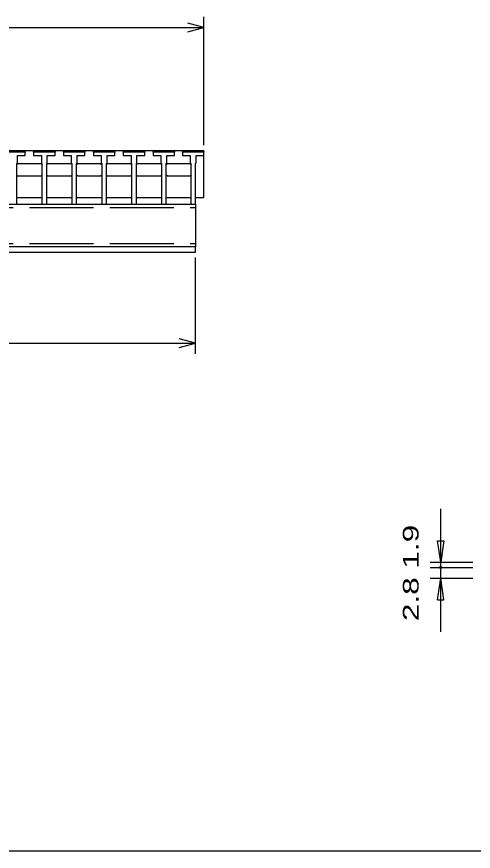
# Model space of a CAD drawing. Units: millimetres, scale not verified. Extents: x -1820 to 1736, y -1282 to 1048.
# Drawn here: x -527 to -101, y -1152 to -372 of the extents above; entities that cross this region are included whole.
import ezdxf
from ezdxf.enums import TextEntityAlignment as Align

# ---------------------------------------------------------------- set-up
doc = ezdxf.new("R2010")
doc.units = ezdxf.units.MM
doc.header["$LTSCALE"] = 10
doc.linetypes.add('DASHED', pattern=[7.5, 6, -1.5])
for name, color, linetype, lineweight in [('0_2', 150, 'Continuous', 25), ('16', 3, 'Continuous', 25), ('22', 2, 'Continuous', 25), ('32', 4, 'Continuous', 25)]:
    doc.layers.add(name, color=color, linetype=linetype, lineweight=lineweight)
doc.styles.add('ベクトル', font='')
doc.styles.get('ベクトル').set_extended_font_data('ベクトル')

msp = doc.modelspace()

# ---------------------------------------------------------------- linework, layer by layer
at = {"layer": '0_2'}
msp.add_line((1736, -1151.5), (-1724, -1151.5), dxfattribs=at)
at = {"layer": '16'}
for p, q in [((-1348, -497), (-352, -497)), ((-518.9, -498.5), (-538.9, -498.5)), ((-522.8, -498.5), (-522.3, -497)), ((-522.3, -497), (-519.4, -497)), ((-519.4, -497), (-518.9, -498.5)), ((-518.9, -501.5), (-518.9, -498.5)), ((-511, -498.5), (-510.5, -497)), ((-511, -498.5), (-511, -501.5)), ((-491, -498.5), (-511, -498.5)), ((-510.5, -497), (-507.6, -497)), ((-507.6, -497), (-507.1, -498.5)), ((-502.95, -498.5), (-502.45, -497)), ((-502.45, -497), (-499.55, -497)), ((-499.55, -497), (-499.05, -498.5)), ((-494.9, -498.5), (-494.4, -497)), ((-494.4, -497), (-491.5, -497)), ((-491.5, -497), (-491, -498.5)), ((-491, -501.5), (-491, -498.5)), ((-483.1, -498.5), (-482.6, -497)), ((-483.1, -498.5), (-483.1, -501.5)), ((-463.1, -498.5), (-483.1, -498.5)), ((-482.6, -497), (-479.7, -497)), ((-479.7, -497), (-479.2, -498.5)), ((-475.05, -498.5), (-474.55, -497)), ((-474.55, -497), (-471.65, -497)), ((-471.65, -497), (-471.15, -498.5)), ((-467, -498.5), (-466.5, -497)), ((-466.5, -497), (-463.6, -497)), ((-463.6, -497), (-463.1, -498.5)), ((-463.1, -501.5), (-463.1, -498.5)), ((-455.2, -498.5), (-454.7, -497)), ((-455.2, -498.5), (-455.2, -501.5)), ((-435.2, -498.5), (-455.2, -498.5)), ((-454.7, -497), (-451.8, -497)), ((-451.8, -497), (-451.3, -498.5)), ((-447.15, -498.5), (-446.65, -497)), ((-446.65, -497), (-443.75, -497)), ((-443.75, -497), (-443.25, -498.5)), ((-439.1, -498.5), (-438.6, -497)), ((-438.6, -497), (-435.7, -497)), ((-435.7, -497), (-435.2, -498.5)), ((-435.2, -501.5), (-435.2, -498.5)), ((-427.3, -498.5), (-426.8, -497)), ((-427.3, -498.5), (-427.3, -501.5)), ((-407.3, -498.5), (-427.3, -498.5)), ((-426.8, -497), (-423.9, -497)), ((-423.9, -497), (-423.4, -498.5)), ((-419.25, -498.5), (-418.75, -497)), ((-418.75, -497), (-415.85, -497)), ((-415.85, -497), (-415.35, -498.5)), ((-411.2, -498.5), (-410.7, -497)), ((-410.7, -497), (-407.8, -497)), ((-407.8, -497), (-407.3, -498.5)), ((-407.3, -501.5), (-407.3, -498.5)), ((-399.4, -498.5), (-398.9, -497)), ((-399.4, -498.5), (-399.4, -501.5)), ((-379.4, -498.5), (-399.4, -498.5)), ((-398.9, -497), (-396, -497)), ((-396, -497), (-395.5, -498.5)), ((-391.35, -498.5), (-390.85, -497)), ((-390.85, -497), (-387.95, -497)), ((-387.95, -497), (-387.45, -498.5)), ((-383.3, -498.5), (-382.8, -497)), ((-382.8, -497), (-379.9, -497)), ((-379.9, -497), (-379.4, -498.5)), ((-379.4, -501.5), (-379.4, -498.5)), ((-372, -498.5), (-371.5, -497)), ((-372, -498.5), (-372, -501.5)), ((-352, -498.5), (-372, -498.5)), ((-371.5, -497), (-368.6, -497)), ((-368.6, -497), (-368.1, -498.5)), ((-363.95, -498.5), (-363.45, -497)), ((-363.45, -497), (-360.55, -497)), ((-360.55, -497), (-360.05, -498.5)), ((-355.9, -498.5), (-355.4, -497)), ((-355.4, -497), (-352.5, -497)), ((-352.5, -497), (-352, -498.5)), ((-352, -541), (-352, -497)), ((-352, -501.5), (-352, -498.5)), ((-526.15, -508.5), (-526.15, -501.5)), ((-526.15, -501.5), (-518.9, -501.5)), ((-511, -501.5), (-503.75, -501.5)), ((-503.75, -501.5), (-503.75, -508.5)), ((-498.25, -508.5), (-498.25, -501.5)), ((-498.25, -501.5), (-491, -501.5)), ((-483.1, -501.5), (-475.85, -501.5)), ((-475.85, -501.5), (-475.85, -508.5)), ((-470.35, -508.5), (-470.35, -501.5)), ((-470.35, -501.5), (-463.1, -501.5)), ((-455.2, -501.5), (-447.95, -501.5)), ((-447.95, -501.5), (-447.95, -508.5)), ((-442.45, -508.5), (-442.45, -501.5)), ((-442.45, -501.5), (-435.2, -501.5)), ((-427.3, -501.5), (-420.05, -501.5)), ((-420.05, -501.5), (-420.05, -508.5)), ((-414.55, -508.5), (-414.55, -501.5)), ((-414.55, -501.5), (-407.3, -501.5)), ((-399.4, -501.5), (-392.15, -501.5)), ((-392.15, -501.5), (-392.15, -508.5)), ((-386.65, -508.5), (-386.65, -501.5)), ((-386.65, -501.5), (-379.4, -501.5)), ((-372, -501.5), (-364.75, -501.5)), ((-364.75, -501.5), (-364.75, -508.5)), ((-359.25, -508.5), (-359.25, -501.5)), ((-359.25, -501.5), (-352, -501.5)), ((-526.65, -509), (-526.15, -508.5)), ((-526.65, -547), (-526.65, -509)), ((-526.65, -510), (-525.65, -509)), ((-525.65, -509), (-504.25, -509)), ((-504.25, -509), (-503.25, -510)), ((-503.75, -508.5), (-503.25, -509)), ((-503.25, -509), (-503.25, -547)), ((-498.75, -509), (-498.25, -508.5)), ((-498.75, -547), (-498.75, -509)), ((-498.75, -510), (-497.75, -509)), ((-497.75, -509), (-476.35, -509)), ((-476.35, -509), (-475.35, -510)), ((-475.85, -508.5), (-475.35, -509)), ((-475.35, -509), (-475.35, -547)), ((-470.85, -509), (-470.35, -508.5)), ((-470.85, -547), (-470.85, -509)), ((-470.85, -510), (-469.85, -509)), ((-469.85, -509), (-448.45, -509)), ((-448.45, -509), (-447.45, -510)), ((-447.95, -508.5), (-447.45, -509)), ((-447.45, -509), (-447.45, -547)), ((-442.95, -509), (-442.45, -508.5)), ((-442.95, -547), (-442.95, -509)), ((-442.95, -510), (-441.95, -509)), ((-441.95, -509), (-420.55, -509)), ((-420.55, -509), (-419.55, -510)), ((-420.05, -508.5), (-419.55, -509)), ((-419.55, -509), (-419.55, -547)), ((-415.05, -509), (-414.55, -508.5)), ((-415.05, -547), (-415.05, -509)), ((-415.05, -510), (-414.05, -509)), ((-414.05, -509), (-392.65, -509)), ((-392.65, -509), (-391.65, -510)), ((-392.15, -508.5), (-391.65, -509)), ((-391.65, -509), (-391.65, -547)), ((-387.15, -509), (-386.65, -508.5)), ((-387.15, -547), (-387.15, -509)), ((-387.15, -510), (-386.15, -509)), ((-386.15, -509), (-364.75, -509)), ((-364.75, -508.5), (-364.25, -509)), ((-364.75, -509), (-363.75, -510)), ((-364.25, -509), (-364.25, -547)), ((-359.75, -509), (-359.25, -508.5)), ((-359.75, -547), (-359.75, -509)), ((-525.65, -521), (-526.65, -520)), ((-504.25, -521), (-525.65, -521)), ((-503.25, -520), (-504.25, -521)), ((-497.75, -521), (-498.75, -520)), ((-476.35, -521), (-497.75, -521)), ((-475.35, -520), (-476.35, -521)), ((-469.85, -521), (-470.85, -520)), ((-448.45, -521), (-469.85, -521)), ((-447.45, -520), (-448.45, -521)), ((-441.95, -521), (-442.95, -520)), ((-420.55, -521), (-441.95, -521)), ((-419.55, -520), (-420.55, -521)), ((-414.05, -521), (-415.05, -520)), ((-392.65, -521), (-414.05, -521)), ((-391.65, -520), (-392.65, -521)), ((-386.15, -521), (-387.15, -520)), ((-364.75, -521), (-386.15, -521)), ((-363.75, -520), (-364.75, -521)), ((-526.65, -541), (-503.25, -541)), ((-498.75, -541), (-475.35, -541)), ((-470.85, -541), (-447.45, -541)), ((-442.95, -541), (-419.55, -541)), ((-415.05, -541), (-391.65, -541)), ((-387.15, -541), (-364.25, -541)), ((-359.75, -541), (-352, -541)), ((-1340, -547), (-360, -547)), ((-531.15, -547), (-526.65, -547)), ((-503.25, -547), (-498.75, -547)), ((-475.35, -547), (-470.85, -547)), ((-447.45, -547), (-442.95, -547)), ((-419.55, -547), (-415.05, -547)), ((-391.65, -547), (-387.15, -547)), ((-364.25, -547), (-359.75, -547)), ((-360, -547), (-360, -587)), ((-360, -587), (-1340, -587)), ((-1340, -592), (-360, -592)), ((-360, -592), (-360, -587))]:
    msp.add_line(p, q, dxfattribs=at)
at = {"layer": '16', "linetype": 'DASHED'}
for p, q in [((-1340, -550.2), (-360, -550.2)), ((-1340, -583.8), (-360, -583.8))]:
    msp.add_line(p, q, dxfattribs=at)
at = {"layer": '22', "color": 4}
for p, q in [((-352, -492), (-352, -372)), ((-352, -382), (-367, -378)), ((-1348, -382), (-352, -382)), ((-367, -386), (-352, -382)), ((-360, -687), (-360, -597)), ((-1340, -677), (-360, -677)), ((-360, -677), (-375, -673)), ((-375, -681), (-360, -677))]:
    msp.add_line(p, q, dxfattribs=at)
at = {"layer": '32'}
for p, q in [((-131, -881.5), (-131, -831.5)), ((-131, -881.5), (-134, -861.5)), ((-134, -861.5), (-128, -861.5)), ((-128, -861.5), (-131, -881.5)), ((-141, -881.5), (-101, -881.5)), ((-141, -886.5), (-101, -886.5)), ((-131, -896.5), (-131, -881.5)), ((-141, -896.5), (-101, -896.5)), ((-134, -916.5), (-131, -896.5)), ((-128, -916.5), (-131, -896.5)), ((-131, -946.5), (-131, -896.5)), ((-134, -916.5), (-128, -916.5))]:
    msp.add_line(p, q, dxfattribs=at)
msp.add_circle((-131, -886.5), 1, dxfattribs=at)

# ---------------------------------------------------------------- texts
at = {"layer": '32', "color": 2, "style": 'ベクトル', "width": 1.5}
msp.add_text('2.8 1.9', height=14.66, rotation=90, dxfattribs=at).set_placement((-159, -936.5), align=Align.MIDDLE_LEFT)

doc.saveas('drawing.dxf')
